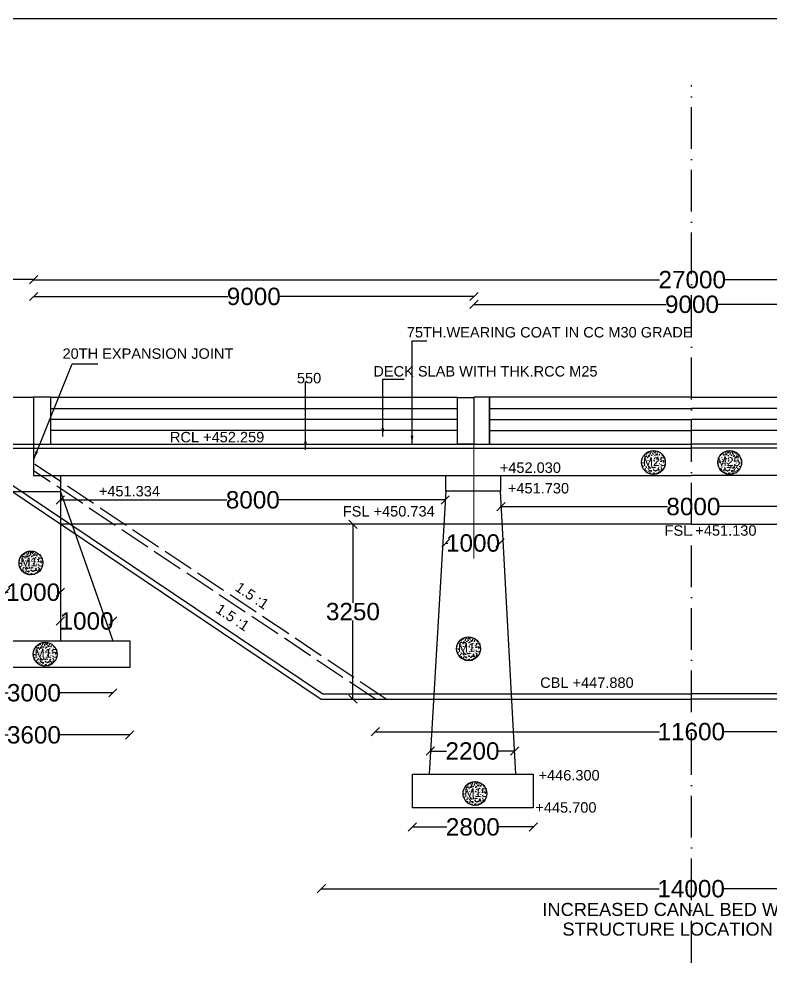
# Model space of a CAD drawing. Header units: millimetres. Extents: x 5124 to 3235262, y 2311 to 45960846.
# Drawn here: x 3199222 to 3207877, y 45949950 to 45960846 of the extents above; entities that cross this region are included whole.
import ezdxf

# ---------------------------------------------------------------- set-up
doc = ezdxf.new("R2010")
doc.units = ezdxf.units.MM
doc.header["$MEASUREMENT"] = 0
doc.linetypes.add('ACAD_ISO02W100', pattern=[15, 12, -3])
doc.linetypes.add('ACAD_ISO10W100', pattern=[18, 12, -3, 0, -3])
doc.layers.add('DRAWING', color=7, linetype='Continuous')
doc.layers.add('TEXT', color=7, linetype='Continuous')
doc.styles.get("Standard").update_dxf_attribs({"font": 'arial.ttf', "height": 200})
doc.dimstyles.get("Standard").update_dxf_attribs({"dimtxt": 200, "dimasz": 110, "dimexe": 0.18, "dimexo": 0.0625, "dimgap": 0.09, "dimtad": 0, "dimtih": 1, "dimtoh": 1, "dimdec": 0, "dimzin": 0, "dimdsep": 46, "dimtxsty": 'Standard', "dimblk": 'OBLIQUE', "dimcen": 0.09, "dimse1": 1, "dimse2": 1, "dimadec": 0, "dimazin": 0, "dimtfac": 1, "dimtdec": 0, "dimtofl": 0, "dimtmove": 0, "dimatfit": 3, "dimfxl": 1, "dimtolj": 1, "dimtzin": 0, "dimarcsym": 0})

# ---------------------------------------------------------------- blocks, each defined once
blk = doc.blocks.new('_Oblique')
at = {"color": 0, "linetype": 'ByBlock', "lineweight": -2}
blk.add_line((-0.5, -0.5), (0.5, 0.5), dxfattribs=at)
blk = doc.blocks.new('*D28')
at = {"layer": 'Defpoints', "color": 0, "transparency": 16777216}
for p in [(3197251, 45958253), (3199391, 45957848), (3199391, 45956494)]:
    blk.add_point(p, dxfattribs=at)
at = {"layer": 'DRAWING', "color": 0, "lineweight": -2, "transparency": 16777216}
for p, q in [((3197251, 45957848), (3198022, 45957848)), ((3199391, 45957848), (3198619, 45957848))]:
    blk.add_line(p, q, dxfattribs=at)
at = {"layer": 'DRAWING', "color": 0, "lineweight": -2, "transparency": 16777216, "xscale": 95, "yscale": 95, "zscale": 95, "rotation": 180}
blk.add_blockref('_Oblique', (3197251, 45957848), dxfattribs=at)
at = {"layer": 'DRAWING', "color": 0, "lineweight": -2, "transparency": 16777216, "xscale": 95, "yscale": 95, "zscale": 95}
blk.add_blockref('_Oblique', (3199391, 45957848), dxfattribs=at)
at = {"layer": 'DRAWING', "color": 0, "transparency": 16777216, "insert": (3198321, 45957848), "char_height": 200, "attachment_point": 5}
blk.add_mtext('\\A1;3500', dxfattribs=at)
blk = doc.blocks.new('*D29')
at = {"layer": 'Defpoints', "color": 0, "transparency": 16777216}
for p in [(3199391, 45957848), (3204457, 45957653), (3204457, 45956492)]:
    blk.add_point(p, dxfattribs=at)
at = {"layer": 'DRAWING', "color": 0, "lineweight": -2, "transparency": 16777216}
for p, q in [((3199391, 45957653), (3201626, 45957653)), ((3204457, 45957653), (3202223, 45957653))]:
    blk.add_line(p, q, dxfattribs=at)
at = {"layer": 'DRAWING', "color": 0, "lineweight": -2, "transparency": 16777216, "xscale": 95, "yscale": 95, "zscale": 95, "rotation": 180}
blk.add_blockref('_Oblique', (3199391, 45957653), dxfattribs=at)
at = {"layer": 'DRAWING', "color": 0, "lineweight": -2, "transparency": 16777216, "xscale": 95, "yscale": 95, "zscale": 95}
blk.add_blockref('_Oblique', (3204457, 45957653), dxfattribs=at)
at = {"layer": 'DRAWING', "color": 0, "transparency": 16777216, "insert": (3201924, 45957653), "char_height": 200, "attachment_point": 5}
blk.add_mtext('\\A1;9000', dxfattribs=at)
blk = doc.blocks.new('*D36')
at = {"layer": 'Defpoints', "color": 0, "transparency": 16777216}
for p in [(3199699, 45955313), (3199699, 45955302), (3204127, 45955302)]:
    blk.add_point(p, dxfattribs=at)
at = {"layer": 'DRAWING', "color": 0, "lineweight": -2, "transparency": 16777216}
for p, q in [((3199699, 45955313), (3201614, 45955313)), ((3204127, 45955313), (3202211, 45955313))]:
    blk.add_line(p, q, dxfattribs=at)
at = {"layer": 'DRAWING', "color": 0, "lineweight": -2, "transparency": 16777216, "xscale": 95, "yscale": 95, "zscale": 95, "rotation": 180}
blk.add_blockref('_Oblique', (3199699, 45955313), dxfattribs=at)
at = {"layer": 'DRAWING', "color": 0, "lineweight": -2, "transparency": 16777216, "xscale": 95, "yscale": 95, "zscale": 95}
blk.add_blockref('_Oblique', (3204127, 45955313), dxfattribs=at)
at = {"layer": 'DRAWING', "color": 0, "transparency": 16777216, "insert": (3201913, 45955313), "char_height": 200, "attachment_point": 5}
blk.add_mtext('\\A1;8000', dxfattribs=at)
blk = doc.blocks.new('*D37')
at = {"layer": 'Defpoints', "color": 0, "transparency": 16777216}
for p in [(3199071, 45954250), (3199699, 45954250), (3199699, 45954250)]:
    blk.add_point(p, dxfattribs=at)
at = {"layer": 'DRAWING', "color": 0, "lineweight": -2, "transparency": 16777216}
for p, q in [((3199071, 45954250), (3199096, 45954250)), ((3199699, 45954250), (3199674, 45954250))]:
    blk.add_line(p, q, dxfattribs=at)
at = {"layer": 'DRAWING', "color": 0, "lineweight": -2, "transparency": 16777216, "xscale": 95, "yscale": 95, "zscale": 95, "rotation": 180}
blk.add_blockref('_Oblique', (3199071, 45954250), dxfattribs=at)
at = {"layer": 'DRAWING', "color": 0, "lineweight": -2, "transparency": 16777216, "xscale": 95, "yscale": 95, "zscale": 95}
blk.add_blockref('_Oblique', (3199699, 45954250), dxfattribs=at)
at = {"layer": 'DRAWING', "color": 0, "transparency": 16777216, "insert": (3199385, 45954250), "char_height": 200, "attachment_point": 5}
blk.add_mtext('\\A1;1000', dxfattribs=at)
blk = doc.blocks.new('*D38')
at = {"layer": 'Defpoints', "color": 0, "transparency": 16777216}
for p in [(3200302, 45953919), (3199699, 45953693), (3200302, 45953693)]:
    blk.add_point(p, dxfattribs=at)
at = {"layer": 'DRAWING', "color": 0, "lineweight": -2, "transparency": 16777216}
for p, q in [((3199699, 45953919), (3199711, 45953919)), ((3200302, 45953919), (3200289, 45953919))]:
    blk.add_line(p, q, dxfattribs=at)
at = {"layer": 'DRAWING', "color": 0, "lineweight": -2, "transparency": 16777216, "xscale": 95, "yscale": 95, "zscale": 95, "rotation": 180}
blk.add_blockref('_Oblique', (3199699, 45953919), dxfattribs=at)
at = {"layer": 'DRAWING', "color": 0, "lineweight": -2, "transparency": 16777216, "xscale": 95, "yscale": 95, "zscale": 95}
blk.add_blockref('_Oblique', (3200302, 45953919), dxfattribs=at)
at = {"layer": 'DRAWING', "color": 0, "transparency": 16777216, "insert": (3200000, 45953919), "char_height": 200, "attachment_point": 5}
blk.add_mtext('\\A1;1000', dxfattribs=at)
blk = doc.blocks.new('*D30')
at = {"layer": 'Defpoints', "color": 0, "transparency": 16777216}
for p in [(3198486, 45953693), (3200302, 45953693), (3200302, 45953093)]:
    blk.add_point(p, dxfattribs=at)
at = {"layer": 'DRAWING', "color": 0, "lineweight": -2, "transparency": 16777216}
for p, q in [((3198486, 45953093), (3199096, 45953093)), ((3200302, 45953093), (3199692, 45953093))]:
    blk.add_line(p, q, dxfattribs=at)
at = {"layer": 'DRAWING', "color": 0, "lineweight": -2, "transparency": 16777216, "xscale": 95, "yscale": 95, "zscale": 95, "rotation": 180}
blk.add_blockref('_Oblique', (3198486, 45953093), dxfattribs=at)
at = {"layer": 'DRAWING', "color": 0, "lineweight": -2, "transparency": 16777216, "xscale": 95, "yscale": 95, "zscale": 95}
blk.add_blockref('_Oblique', (3200302, 45953093), dxfattribs=at)
at = {"layer": 'DRAWING', "color": 0, "transparency": 16777216, "insert": (3199394, 45953093), "char_height": 200, "attachment_point": 5}
blk.add_mtext('\\A1;3000', dxfattribs=at)
blk = doc.blocks.new('*D40')
at = {"layer": 'Defpoints', "color": 0, "transparency": 16777216}
for p in [(3198292, 45953386), (3200496, 45953386), (3198292, 45952609)]:
    blk.add_point(p, dxfattribs=at)
at = {"layer": 'DRAWING', "color": 0, "lineweight": -2, "transparency": 16777216}
for p, q in [((3198292, 45952609), (3199096, 45952609)), ((3200496, 45952609), (3199692, 45952609))]:
    blk.add_line(p, q, dxfattribs=at)
at = {"layer": 'DRAWING', "color": 0, "lineweight": -2, "transparency": 16777216, "xscale": 95, "yscale": 95, "zscale": 95, "rotation": 180}
blk.add_blockref('_Oblique', (3198292, 45952609), dxfattribs=at)
at = {"layer": 'DRAWING', "color": 0, "lineweight": -2, "transparency": 16777216, "xscale": 95, "yscale": 95, "zscale": 95}
blk.add_blockref('_Oblique', (3200496, 45952609), dxfattribs=at)
at = {"layer": 'DRAWING', "color": 0, "transparency": 16777216, "insert": (3199394, 45952609), "char_height": 200, "attachment_point": 5}
blk.add_mtext('\\A1;3600', dxfattribs=at)
blk = doc.blocks.new('*D41')
at = {"layer": 'Defpoints', "color": 0, "transparency": 16777216}
for p in [(3203065, 45955032), (3203065, 45953021), (3203065, 45953021)]:
    blk.add_point(p, dxfattribs=at)
at = {"layer": 'DRAWING', "color": 0, "lineweight": -2, "transparency": 16777216}
for p, q in [((3203065, 45955032), (3203065, 45954129)), ((3203065, 45953021), (3203065, 45953924))]:
    blk.add_line(p, q, dxfattribs=at)
at = {"layer": 'DRAWING', "color": 0, "lineweight": -2, "transparency": 16777216, "xscale": 95, "yscale": 95, "zscale": 95}
for p, rotation in [((3203065, 45955032), 90), ((3203065, 45953021), 270)]:
    blk.add_blockref('_Oblique', p, dxfattribs=dict(at, rotation=rotation))
at = {"layer": 'DRAWING', "color": 0, "transparency": 16777216, "insert": (3203065, 45954027), "char_height": 200, "attachment_point": 5}
blk.add_mtext('\\A1;3250', dxfattribs=at)
blk = doc.blocks.new('*D31')
at = {"layer": 'Defpoints', "color": 0, "transparency": 16777216}
for p in [(3204134, 45954826), (3204759, 45954826), (3204759, 45954816)]:
    blk.add_point(p, dxfattribs=at)
at = {"layer": 'DRAWING', "color": 0, "lineweight": -2, "transparency": 16777216}
for p, q in [((3204134, 45954816), (3204158, 45954816)), ((3204759, 45954816), (3204736, 45954816))]:
    blk.add_line(p, q, dxfattribs=at)
at = {"layer": 'DRAWING', "color": 0, "lineweight": -2, "transparency": 16777216, "xscale": 95, "yscale": 95, "zscale": 95, "rotation": 180}
blk.add_blockref('_Oblique', (3204134, 45954816), dxfattribs=at)
at = {"layer": 'DRAWING', "color": 0, "lineweight": -2, "transparency": 16777216, "xscale": 95, "yscale": 95, "zscale": 95}
blk.add_blockref('_Oblique', (3204759, 45954816), dxfattribs=at)
at = {"layer": 'DRAWING', "color": 0, "transparency": 16777216, "insert": (3204447, 45954816), "char_height": 200, "attachment_point": 5}
blk.add_mtext('\\A1;1000', dxfattribs=at)
blk = doc.blocks.new('*D42')
at = {"layer": 'Defpoints', "color": 0, "transparency": 16777216}
for p in [(3203957, 45952417), (3204926, 45952423), (3204926, 45952423)]:
    blk.add_point(p, dxfattribs=at)
at = {"layer": 'DRAWING', "color": 0, "lineweight": -2, "transparency": 16777216}
for p, q in [((3203957, 45952423), (3204141, 45952423)), ((3204926, 45952423), (3204741, 45952423))]:
    blk.add_line(p, q, dxfattribs=at)
at = {"layer": 'DRAWING', "color": 0, "lineweight": -2, "transparency": 16777216, "xscale": 95, "yscale": 95, "zscale": 95, "rotation": 180}
blk.add_blockref('_Oblique', (3203957, 45952423), dxfattribs=at)
at = {"layer": 'DRAWING', "color": 0, "lineweight": -2, "transparency": 16777216, "xscale": 95, "yscale": 95, "zscale": 95}
blk.add_blockref('_Oblique', (3204926, 45952423), dxfattribs=at)
at = {"layer": 'DRAWING', "color": 0, "transparency": 16777216, "insert": (3204441, 45952423), "char_height": 200, "attachment_point": 5}
blk.add_mtext('\\A1;2200', dxfattribs=at)
blk = doc.blocks.new('*D43')
at = {"layer": 'Defpoints', "color": 0, "transparency": 16777216}
for p in [(3203750, 45951772), (3205141, 45951772), (3205141, 45951550)]:
    blk.add_point(p, dxfattribs=at)
at = {"layer": 'DRAWING', "color": 0, "lineweight": -2, "transparency": 16777216}
for p, q in [((3203750, 45951550), (3204145, 45951550)), ((3205141, 45951550), (3204745, 45951550))]:
    blk.add_line(p, q, dxfattribs=at)
at = {"layer": 'DRAWING', "color": 0, "lineweight": -2, "transparency": 16777216, "xscale": 95, "yscale": 95, "zscale": 95, "rotation": 180}
blk.add_blockref('_Oblique', (3203750, 45951550), dxfattribs=at)
at = {"layer": 'DRAWING', "color": 0, "lineweight": -2, "transparency": 16777216, "xscale": 95, "yscale": 95, "zscale": 95}
blk.add_blockref('_Oblique', (3205141, 45951550), dxfattribs=at)
at = {"layer": 'DRAWING', "color": 0, "transparency": 16777216, "insert": (3204445, 45951550), "char_height": 200, "attachment_point": 5}
blk.add_mtext('\\A1;2800', dxfattribs=at)
blk = doc.blocks.new('*D44')
at = {"layer": 'Defpoints', "color": 0, "transparency": 16777216}
for p in [(3203324, 45953021), (3210593, 45953021), (3210593, 45952646)]:
    blk.add_point(p, dxfattribs=at)
at = {"layer": 'DRAWING', "color": 0, "lineweight": -2, "transparency": 16777216}
for p, q in [((3203324, 45952646), (3206592, 45952646)), ((3210593, 45952646), (3207325, 45952646))]:
    blk.add_line(p, q, dxfattribs=at)
at = {"layer": 'DRAWING', "color": 0, "lineweight": -2, "transparency": 16777216, "xscale": 95, "yscale": 95, "zscale": 95, "rotation": 180}
blk.add_blockref('_Oblique', (3203324, 45952646), dxfattribs=at)
at = {"layer": 'DRAWING', "color": 0, "lineweight": -2, "transparency": 16777216, "xscale": 95, "yscale": 95, "zscale": 95}
blk.add_blockref('_Oblique', (3210593, 45952646), dxfattribs=at)
at = {"layer": 'DRAWING', "color": 0, "transparency": 16777216, "insert": (3206959, 45952646), "char_height": 200, "attachment_point": 5}
blk.add_mtext('\\A1;11600', dxfattribs=at)
blk = doc.blocks.new('*D45')
at = {"layer": 'Defpoints', "color": 0, "transparency": 16777216}
for p in [(3204770, 45955263), (3209196, 45955263), (3209196, 45955236)]:
    blk.add_point(p, dxfattribs=at)
at = {"layer": 'DRAWING', "color": 0, "lineweight": -2, "transparency": 16777216}
for p, q in [((3204770, 45955236), (3206685, 45955236)), ((3209196, 45955236), (3207282, 45955236))]:
    blk.add_line(p, q, dxfattribs=at)
at = {"layer": 'DRAWING', "color": 0, "lineweight": -2, "transparency": 16777216, "xscale": 95, "yscale": 95, "zscale": 95, "rotation": 180}
blk.add_blockref('_Oblique', (3204770, 45955236), dxfattribs=at)
at = {"layer": 'DRAWING', "color": 0, "lineweight": -2, "transparency": 16777216, "xscale": 95, "yscale": 95, "zscale": 95}
blk.add_blockref('_Oblique', (3209196, 45955236), dxfattribs=at)
at = {"layer": 'DRAWING', "color": 0, "transparency": 16777216, "insert": (3206983, 45955236), "char_height": 200, "attachment_point": 5}
blk.add_mtext('\\A1;8000', dxfattribs=at)
blk = doc.blocks.new('*D32')
at = {"layer": 'Defpoints', "color": 0, "transparency": 16777216}
for p in [(3204457, 45957653), (3209476, 45957653), (3209476, 45957562)]:
    blk.add_point(p, dxfattribs=at)
at = {"layer": 'DRAWING', "color": 0, "lineweight": -2, "transparency": 16777216}
for p, q in [((3204457, 45957562), (3206668, 45957562)), ((3209476, 45957562), (3207265, 45957562))]:
    blk.add_line(p, q, dxfattribs=at)
at = {"layer": 'DRAWING', "color": 0, "lineweight": -2, "transparency": 16777216, "xscale": 95, "yscale": 95, "zscale": 95, "rotation": 180}
blk.add_blockref('_Oblique', (3204457, 45957562), dxfattribs=at)
at = {"layer": 'DRAWING', "color": 0, "lineweight": -2, "transparency": 16777216, "xscale": 95, "yscale": 95, "zscale": 95}
blk.add_blockref('_Oblique', (3209476, 45957562), dxfattribs=at)
at = {"layer": 'DRAWING', "color": 0, "transparency": 16777216, "insert": (3206967, 45957562), "char_height": 200, "attachment_point": 5}
blk.add_mtext('\\A1;9000', dxfattribs=at)
blk = doc.blocks.new('*D33')
at = {"layer": 'Defpoints', "color": 0, "transparency": 16777216}
for p in [(3199391, 45957848), (3214548, 45957848), (3214548, 45957846)]:
    blk.add_point(p, dxfattribs=at)
at = {"layer": 'DRAWING', "color": 0, "lineweight": -2, "transparency": 16777216}
for p, q in [((3199391, 45957846), (3206592, 45957846)), ((3214548, 45957846), (3207347, 45957846))]:
    blk.add_line(p, q, dxfattribs=at)
at = {"layer": 'DRAWING', "color": 0, "lineweight": -2, "transparency": 16777216, "xscale": 95, "yscale": 95, "zscale": 95, "rotation": 180}
blk.add_blockref('_Oblique', (3199391, 45957846), dxfattribs=at)
at = {"layer": 'DRAWING', "color": 0, "lineweight": -2, "transparency": 16777216, "xscale": 95, "yscale": 95, "zscale": 95}
blk.add_blockref('_Oblique', (3214548, 45957846), dxfattribs=at)
at = {"layer": 'DRAWING', "color": 0, "transparency": 16777216, "insert": (3206970, 45957846), "char_height": 200, "attachment_point": 5}
blk.add_mtext('\\A1;27000', dxfattribs=at)
blk = doc.blocks.new('*D46')
at = {"layer": 'Defpoints', "color": 0, "transparency": 16777216}
for p in [(3202701, 45953021), (3211214, 45953021), (3211214, 45950839)]:
    blk.add_point(p, dxfattribs=at)
at = {"layer": 'DRAWING', "color": 0, "lineweight": -2, "transparency": 16777216}
for p, q in [((3202701, 45950839), (3206591, 45950839)), ((3211214, 45950839), (3207324, 45950839))]:
    blk.add_line(p, q, dxfattribs=at)
at = {"layer": 'DRAWING', "color": 0, "lineweight": -2, "transparency": 16777216, "xscale": 95, "yscale": 95, "zscale": 95, "rotation": 180}
blk.add_blockref('_Oblique', (3202701, 45950839), dxfattribs=at)
at = {"layer": 'DRAWING', "color": 0, "lineweight": -2, "transparency": 16777216, "xscale": 95, "yscale": 95, "zscale": 95}
blk.add_blockref('_Oblique', (3211214, 45950839), dxfattribs=at)
at = {"layer": 'DRAWING', "color": 0, "transparency": 16777216, "insert": (3206957, 45950839), "char_height": 200, "attachment_point": 5}
blk.add_mtext('\\A1;14000', dxfattribs=at)

msp = doc.modelspace()

# ---------------------------------------------------------------- hatches: boundary and pattern name
at = {"layer": 'DRAWING'}
h = msp.add_hatch(dxfattribs=at)
h.set_pattern_fill('AR-CONC', color=256, scale=10, style=0)
h.set_pattern_definition([(50, (119055.76, 1577.224), (71.72601826, -6.2752135), [7.5, -82.5]), (355, (119055.76, 1577.224), (-13.87513336, 75.21921337), [6, -66]), (100.4514, (119061.74, 1576.7), (57.85093817, 68.94395421), [6.374019, -70.1142112]), (46.1842, (119055.76, 1597.22), (106.72410486, -16.55190143), [11.25, -123.75]), (96.6356, (119064.66, 1595.84), (93.46627055, 97.4117871), [9.5610288, -105.1713]), (351.1842, (119055.76, 1597.22), (93.46619451, 97.4118601), [9, -99]), (21, (119065.76, 1592.224), (59.69070521, -40.26188907), [7.5, -82.5]), (326, (119065.76, 1592.224), (24.33153319, 72.5150045), [6, -66]), (71.4514, (119070.74, 1588.87), (84.02226286, 32.25304967), [6.374019, -70.1142112]), (37.5, (119055.763, 1577.224), (1.215985532, 33.289385383), [0, -65.2, 0, -67, 0, -66.25]), (7.5, (119055.763, 1577.224), (26.306953744, 39.441171188), [0, -38.2, 0, -63.7, 0, -25.25]), (327.5, (119033.463, 1577.224), (53.382243617, -2.255487173), [0, -25, 0, -78, 0, -103.5]), (317.5, (119023.463, 1577.224), (58.318616934, 10.010498233), [0, -32.5, 0, -51.8, 0, -73.5])])
h.paths.add_polyline_path([(3206386.3, 45955743.5, 1), (3206660.2, 45955743.5, 1.000001)])
h.paths.add_polyline_path([(3206376.7, 45955828.5), (3206682.5, 45955828.5), (3206682.5, 45955676.3), (3206376.7, 45955676.3)], flags=9)
h = msp.add_hatch(dxfattribs=at)
h.set_pattern_fill('AR-CONC', color=256, scale=10, style=0)
h.set_pattern_definition([(130, (6294868.265, 1577.224), (-71.72601826, -6.2752135), [7.5, -82.5]), (185, (6294868.265, 1577.224), (13.87513336, 75.21921337), [6, -66]), (79.5486, (6294862.29, 1576.7), (-57.85093817, 68.94395421), [6.374019, -70.1142112]), (133.8158, (6294868.265, 1597.22), (-106.72410486, -16.55190143), [11.25, -123.75]), (83.3644, (6294859.37, 1595.84), (-93.46627055, 97.4117871), [9.5610288, -105.1713]), (188.8158, (6294868.26, 1597.22), (-93.46619451, 97.4118601), [9, -99]), (159, (6294858.265, 1592.224), (-59.69070521, -40.26188907), [7.5, -82.5]), (214, (6294858.265, 1592.224), (-24.33153319, 72.5150045), [6, -66]), (108.5486, (6294853.29, 1588.87), (-84.02226286, 32.25304967), [6.374019, -70.1142112]), (142.5, (6294868.265, 1577.224), (-1.215985532, 33.289385383), [0, -65.2, 0, -67, 0, -66.25]), (172.5, (6294868.265, 1577.224), (-26.306953744, 39.441171188), [0, -38.2, 0, -63.7, 0, -25.25]), (212.5, (6294890.565, 1577.224), (-53.382243617, -2.255487173), [0, -25, 0, -78, 0, -103.5]), (222.5, (6294900.565, 1577.224), (-58.318616934, 10.010498233), [0, -32.5, 0, -51.8, 0, -73.5])])
h.paths.add_polyline_path([(3207263.8, 45955743.5, 1), (3207537.8, 45955743.5, 1.000001)])
h.paths.add_polyline_path([(3207241.5, 45955828.5), (3207547.3, 45955828.5), (3207547.3, 45955676.3), (3207241.5, 45955676.3)], flags=9)
h = msp.add_hatch(dxfattribs=at)
h.set_pattern_fill('AR-CONC', color=256, scale=10, style=0)
h.set_pattern_definition([(50, (111892.44, 421.736), (71.72601826, -6.2752135), [7.5, -82.5]), (355, (111892.44, 421.736), (-13.87513336, 75.21921337), [6, -66]), (100.4514, (111898.416, 421.21), (57.85093817, 68.94395421), [6.374019, -70.1142112]), (46.1842, (111892.44, 441.74), (106.72410486, -16.55190143), [11.25, -123.75]), (96.6356, (111901.33, 440.36), (93.46627055, 97.4117871), [9.5610288, -105.1713]), (351.1842, (111892.44, 441.74), (93.46619451, 97.4118601), [9, -99]), (21, (111902.44, 436.736), (59.69070521, -40.26188907), [7.5, -82.5]), (326, (111902.44, 436.736), (24.33153319, 72.5150045), [6, -66]), (71.4514, (111907.41, 433.38), (84.02226286, 32.25304967), [6.374019, -70.1142112]), (37.5, (111892.44, 421.736), (1.215985532, 33.289385383), [0, -65.2, 0, -67, 0, -66.25]), (7.5, (111892.44, 421.736), (26.306953744, 39.441171188), [0, -38.2, 0, -63.7, 0, -25.25]), (327.5, (111870.14, 421.736), (53.382243617, -2.255487173), [0, -25, 0, -78, 0, -103.5]), (317.5, (111860.14, 421.736), (58.318616934, 10.010498233), [0, -32.5, 0, -51.8, 0, -73.5])])
h.paths.add_polyline_path([(3199222.9, 45954588, 1), (3199496.9, 45954588, 1.000001)])
h.paths.add_polyline_path([(3199213.4, 45954673), (3199519.2, 45954673), (3199519.2, 45954520.9), (3199213.4, 45954520.9)], flags=9)
h = msp.add_hatch(dxfattribs=at)
h.set_pattern_fill('AR-CONC', color=256, scale=10, style=0)
h.set_pattern_definition([(50, (112056.69, -627.69), (71.72601826, -6.2752135), [7.5, -82.5]), (355, (112056.69, -627.69), (-13.87513336, 75.21921337), [6, -66]), (100.4514, (112062.67, -628.21), (57.85093817, 68.94395421), [6.374019, -70.1142112]), (46.1842, (112056.69, -607.69), (106.72410486, -16.55190143), [11.25, -123.75]), (96.6356, (112065.59, -609.07), (93.46627055, 97.4117871), [9.5610288, -105.1713]), (351.1842, (112056.69, -607.69), (93.46619451, 97.4118601), [9, -99]), (21, (112066.69, -612.69), (59.69070521, -40.26188907), [7.5, -82.5]), (326, (112066.69, -612.69), (24.33153319, 72.5150045), [6, -66]), (71.4514, (112071.67, -616.04), (84.02226286, 32.25304967), [6.374019, -70.1142112]), (37.5, (112056.692, -627.687), (1.215985532, 33.289385383), [0, -65.2, 0, -67, 0, -66.25]), (7.5, (112056.692, -627.687), (26.306953744, 39.441171188), [0, -38.2, 0, -63.7, 0, -25.25]), (327.5, (112034.392, -627.687), (53.382243617, -2.255487173), [0, -25, 0, -78, 0, -103.5]), (317.5, (112024.392, -627.687), (58.318616934, 10.010498233), [0, -32.5, 0, -51.8, 0, -73.5])])
h.paths.add_polyline_path([(3199387.2, 45953538.6, 1), (3199661.1, 45953538.6, 1.000001)])
h.paths.add_polyline_path([(3199377.6, 45953623.5), (3199683.4, 45953623.5), (3199683.4, 45953471.4), (3199377.6, 45953471.4)], flags=9)
h = msp.add_hatch(dxfattribs=at)
h.set_pattern_fill('AR-CONC', color=256, scale=10, style=0)
h.set_pattern_definition([(50, (116928.446, -564.896), (71.72601826, -6.2752135), [7.5, -82.5]), (355, (116928.45, -564.896), (-13.87513336, 75.21921337), [6, -66]), (100.4514, (116934.424, -565.42), (57.85093817, 68.94395421), [6.374019, -70.1142112]), (46.1842, (116928.45, -544.9), (106.72410486, -16.55190143), [11.25, -123.75]), (96.6356, (116937.34, -546.27), (93.46627055, 97.4117871), [9.5610288, -105.1713]), (351.1842, (116928.45, -544.9), (93.46619451, 97.4118601), [9, -99]), (21, (116938.446, -549.896), (59.69070521, -40.26188907), [7.5, -82.5]), (326, (116938.45, -549.896), (24.33153319, 72.5150045), [6, -66]), (71.4514, (116943.42, -553.25), (84.02226286, 32.25304967), [6.374019, -70.1142112]), (37.5, (116928.446, -564.896), (1.215985532, 33.289385383), [0, -65.2, 0, -67, 0, -66.25]), (7.5, (116928.446, -564.896), (26.306953744, 39.441171188), [0, -38.2, 0, -63.7, 0, -25.25]), (327.5, (116906.146, -564.896), (53.382243617, -2.255487173), [0, -25, 0, -78, 0, -103.5]), (317.5, (116896.146, -564.896), (58.318616934, 10.010498233), [0, -32.5, 0, -51.8, 0, -73.5])])
h.paths.add_polyline_path([(3204259, 45953601.4, 1), (3204532.9, 45953601.4, 1.000001)])
h.paths.add_polyline_path([(3204249.4, 45953686.3), (3204555.2, 45953686.3), (3204555.2, 45953534.2), (3204249.4, 45953534.2)], flags=9)
h = msp.add_hatch(dxfattribs=at)
h.set_pattern_fill('AR-CONC', color=256, scale=10, style=0)
h.set_pattern_definition([(50, (117002.276, -2230.58), (71.72601826, -6.2752135), [7.5, -82.5]), (355, (117002.276, -2230.58), (-13.87513336, 75.21921337), [6, -66]), (100.4514, (117008.25, -2231.105), (57.85093817, 68.94395421), [6.374019, -70.1142112]), (46.1842, (117002.28, -2210.58), (106.72410486, -16.55190143), [11.25, -123.75]), (96.6356, (117011.17, -2211.96), (93.46627055, 97.4117871), [9.5610288, -105.1713]), (351.1842, (117002.28, -2210.58), (93.46619451, 97.4118601), [9, -99]), (21, (117012.276, -2215.58), (59.69070521, -40.26188907), [7.5, -82.5]), (326, (117012.276, -2215.58), (24.33153319, 72.5150045), [6, -66]), (71.4514, (117017.25, -2218.94), (84.02226286, 32.25304967), [6.374019, -70.1142112]), (37.5, (117002.276, -2230.582), (1.215985532, 33.289385383), [0, -65.2, 0, -67, 0, -66.25]), (7.5, (117002.276, -2230.58), (26.306953744, 39.441171188), [0, -38.2, 0, -63.7, 0, -25.25]), (327.5, (116979.976, -2230.582), (53.382243617, -2.255487173), [0, -25, 0, -78, 0, -103.5]), (317.5, (116969.976, -2230.58), (58.318616934, 10.010498233), [0, -32.5, 0, -51.8, 0, -73.5])])
h.paths.add_polyline_path([(3204332.8, 45951935.7, 1), (3204606.7, 45951935.7, 1.000001)])
h.paths.add_polyline_path([(3204323.2, 45952020.6), (3204629, 45952020.6), (3204629, 45951868.5), (3204323.2, 45951868.5)], flags=9)

# ---------------------------------------------------------------- linework, layer by layer
for points in [[(3235262.2, 45960846.4), (3188924.6, 45960846.4), (3188924.6, 45929762.5), (3235262.2, 45929762.5)], [(3199391.1, 45955954.9), (3199588, 45955954.9), (3199588, 45956493.6), (3199391.1, 45956493.6)], [(3204457.5, 45955954.9), (3204269.2, 45955954.9), (3204269.2, 45956492.1), (3204457.5, 45956492.1)], [(3204638.1, 45956493.4), (3204457.5, 45956493.4), (3204457.5, 45955954.9), (3204638.1, 45955954.9)], [(3204133.2, 45955593.5), (3204762, 45955593.5), (3204762, 45955413.4), (3204133.2, 45955413.4)], [(3203750.2, 45952156.8), (3205140.5, 45952156.8), (3205140.5, 45951772.3), (3203750.2, 45951772.3)]]:
    msp.add_lwpolyline(points, close=True, dxfattribs=at)
at = {"layer": 'DRAWING', "linetype": 'ACAD_ISO10W100', "ltscale": 40}
msp.add_lwpolyline([(3206962, 45949988.8), (3206962, 45960084.5)], dxfattribs=at)
at = {"layer": 'DRAWING'}
for points in [[(3199071.2, 45955906.6), (3199071.2, 45956493.6), (3199391.1, 45956493.6)], [(3204269.2, 45956492.1), (3199588, 45956492.1)], [(3206962, 45956493.4), (3204638.1, 45956493.4), (3204638.1, 45955954.9)], [(3206962, 45956493.4), (3209286, 45956493.4), (3209286, 45955954.9)], [(3204269.2, 45956361.2), (3199588, 45956361.2)], [(3204638.1, 45956363.5), (3206962, 45956363.5)], [(3209286, 45956363.5), (3206962, 45956363.5)], [(3204269.2, 45956238.2), (3199588, 45956238.2)], [(3204638.1, 45956236.6), (3206962, 45956236.6)], [(3209286, 45956236.6), (3206962, 45956236.6)], [(3204269.2, 45956110.8), (3199588, 45956110.8)], [(3204638.1, 45956110.7), (3206962, 45956110.7)], [(3209286, 45956110.7), (3206962, 45956110.7)], [(3199071.2, 45955954.9), (3197250.5, 45955954.9), (3197250.5, 45953692.8), (3200496.5, 45953692.8), (3200496.5, 45953385.6), (3197063.5, 45953385.6), (3197063.5, 45953692.8), (3197250.5, 45953692.8)], [(3199391.1, 45955954.9), (3199391.1, 45955593.5), (3199698.9, 45955593.5), (3199698.9, 45955407.6), (3199070.5, 45955407.6), (3199071.2, 45955906.6)], [(3199071.2, 45955954.9), (3206962, 45955954.9)], [(3214852.8, 45955954.9), (3206962, 45955954.9)], [(3197250.5, 45955906.6), (3206962, 45955906.6)], [(3216673.5, 45955906.6), (3206962, 45955906.6)], [(3199070.7, 45955532.2), (3202719.4, 45953082.2), (3206962, 45953082.2)], [(3199698.9, 45955593.5), (3206962, 45955593.5)], [(3214225.2, 45955593.5), (3206962, 45955593.5)], [(3214853.3, 45955532.2), (3211204.6, 45953082.2), (3206962, 45953082.2)], [(3199070.6, 45955458.6), (3202700.8, 45953021), (3206962, 45953021)], [(3199698.9, 45955407.6), (3199698.9, 45953692.8)], [(3199698.9, 45955407.6), (3200301.7, 45953692.8)], [(3204133.2, 45955413.4), (3203941.5, 45952156.8)], [(3204940.2, 45952156.8), (3204762, 45955413.4)], [(3214853.4, 45955458.6), (3211223.2, 45953021), (3206962, 45953021)], [(3206962, 45955032.4), (3199698.9, 45955032.4)], [(3206962, 45955032.4), (3214225.2, 45955032.4)]]:
    msp.add_lwpolyline(points, dxfattribs=at)
at = {"layer": 'DRAWING', "const_width": 10}
for points in [[(3199391.1, 45956493.6), (3199391.1, 45955593.5)], [(3204457.5, 45955954.9), (3204457.5, 45956493.4)], [(3204457.5, 45955954.9), (3204457.5, 45954635.3)]]:
    msp.add_lwpolyline(points, dxfattribs=at)
at = {"layer": 'DRAWING', "linetype": 'ACAD_ISO02W100', "ltscale": 30}
for points in [[(3203448.4, 45953021), (3199391.1, 45955729.8)], [(3203323.7, 45953021), (3199391.1, 45955646.6)]]:
    msp.add_lwpolyline(points, dxfattribs=at)
at = {"layer": 'DRAWING'}
for centre in [(3206523.2, 45955743.5), (3207400.8, 45955743.5), (3199359.9, 45954588), (3199524.2, 45953538.6), (3204395.9, 45953601.4), (3204469.7, 45951935.7)]:
    msp.add_circle(centre, 137, dxfattribs=at)

# ---------------------------------------------------------------- texts
at = {"layer": 'DRAWING', "char_height": 100, "width": 483.458}
for s, insert, attachment_point in [('M25', (3206401.7, 45955803.5), 1), ('M25', (3207522.3, 45955803.5), 3), ('M15', (3199238.4, 45954648), 1), ('M15', (3204274.4, 45953661.3), 1), ('M15', (3199402.6, 45953598.5), 1), ('M15', (3204348.2, 45951995.6), 1)]:
    msp.add_mtext(s, dxfattribs=dict(at, insert=insert, attachment_point=attachment_point))
at = {"layer": 'TEXT'}
for s, height, p in [('75TH.WEARING COAT IN CC M30 GRADE', 120, (3203685.5, 45957181.5)), ('20TH EXPANSION JOINT ', 120, (3199723.2, 45956936.1)), ('DECK SLAB WITH THK.RCC M25', 120, (3203300.4, 45956732.4)), ('550', 120, (3202420.5, 45956654.4)), ('RCL +452.259', 120, (3200959, 45955975.6)), (' +452.030', 120, (3204708.5, 45955624)), (' +451.730', 120, (3204802, 45955387.1)), (' +451.334', 120, (3200094, 45955353.2)), ('FSL +450.734', 120, (3202948.3, 45955122)), ('FSL +451.130', 120, (3206651.7, 45954900.9)), ('CBL +447.880', 120, (3205219.5, 45953150.5)), (' +446.300', 120, (3205154.1, 45952085.6)), (' +445.700', 120, (3205117.7, 45951715.1)), ('INCREASED CANAL BED WIDTH AT ', 150, (3205245.6, 45950526.5)), ('STRUCTURE LOCATION 14000', 150, (3205476, 45950300.3))]:
    msp.add_text(s, height=height, dxfattribs=at).set_placement(p)
for p in [(3201697.3, 45954278), (3201473.6, 45954028.2)]:
    msp.add_text('1.5 :1', height=120, rotation=326.23687, dxfattribs=at).set_placement(p)

# ---------------------------------------------------------------- dimensions: what is measured, and where the dimension line sits
at = {"layer": 'DRAWING'}
for base, p1, p2, text, picture, middle in [((3199391.1, 45957847.6), (3197250.5, 45958252.9), (3199391.1, 45956493.6), '3500', '*D28', (3198320.8, 45957847.6)), ((3214547.9, 45957845.5), (3199391.1, 45957847.6), (3214547.9, 45957847.6), '27000', '*D33', (3206969.5, 45957845.5)), ((3204457.5, 45957653.1), (3199391.1, 45957847.6), (3204457.5, 45956492.1), '9000', '*D29', (3201924.3, 45957653.1)), ((3209476.2, 45957562), (3204457.5, 45957653.1), (3209476.2, 45957653.1), '9000', '*D32', (3206966.8, 45957562)), ((3199698.9, 45955313.3), (3204126.6, 45955301.7), (3199698.9, 45955301.7), '8000', '*D36', (3201912.8, 45955313.3)), ((3209195.9, 45955235.7), (3204770.2, 45955263.1), (3209195.9, 45955263.1), '8000', '*D45', (3206983.1, 45955235.7)), ((3204759.3, 45954815.7), (3204134.1, 45954826.2), (3204759.3, 45954826.2), '1000', '*D31', (3204446.7, 45954815.7)), ((3199698.9, 45954250.1), (3199070.5, 45954250.1), (3199698.9, 45954250.1), '1000', '*D37', (3199384.7, 45954250.1)), ((3200301.7, 45953918.6), (3199698.9, 45953692.8), (3200301.7, 45953692.8), '1000', '*D38', (3200000.3, 45953918.6)), ((3200301.7, 45953092.5), (3198486.3, 45953692.8), (3200301.7, 45953692.8), '3000', '*D30', (3199394, 45953092.5)), ((3198291.6, 45952608.8), (3200496.5, 45953385.6), (3198291.6, 45953385.6), '3600', '*D40', (3199394.1, 45952608.8)), ((3211213.9, 45950839.2), (3202700.8, 45953021), (3211213.9, 45953021), '14000', '*D46', (3206957.3, 45950839.2)), ((3210593.4, 45952645.6), (3203323.7, 45953021), (3210593.4, 45953021), '11600', '*D44', (3206958.5, 45952645.6)), ((3204925.7, 45952422.5), (3203956.8, 45952416.8), (3204925.7, 45952422.5), '2200', '*D42', (3204441.3, 45952422.5)), ((3205140.5, 45951549.6), (3203750.2, 45951772.3), (3205140.5, 45951772.3), '2800', '*D43', (3204445.3, 45951549.6))]:
    dim = msp.add_linear_dim(base=base, p1=p1, p2=p2, text=text, dimstyle='Standard', override={"dimasz": 95, "dimarcsym": 1}, dxfattribs=at)
    dim.commit()
    dim.dimension.update_dxf_attribs({"geometry": picture, "text_midpoint": middle})
dim = msp.add_linear_dim(base=(3203065.3, 45953021), p1=(3203065.3, 45955032.4), p2=(3203065.3, 45953021), angle=90, text='3250', dimstyle='Standard', override={"dimasz": 95, "dimarcsym": 1}, dxfattribs=at)
dim.commit()
dim.dimension.update_dxf_attribs({"geometry": '*D41', "text_midpoint": (3203065.3, 45954026.7)})

# ---------------------------------------------------------------- leaders
for points in [[(3203745.7, 45955955.6), (3203745.7, 45957144.3), (3203916.9, 45957144.3)], [(3199391.8, 45955782.5), (3199832.8, 45956877.1), (3200131, 45956877.1)], [(3203408.2, 45956041.8), (3203408.2, 45956701.6), (3203656.3, 45956701.6)], [(3202518.8, 45955889.9), (3202518.8, 45956671.2)]]:
    msp.add_leader(points, dimstyle='Standard', override={"dimasz": 95, "dimgap": 0.09, "dimtad": 0, "dimarcsym": 1}, dxfattribs=at)

doc.saveas('drawing.dxf')
